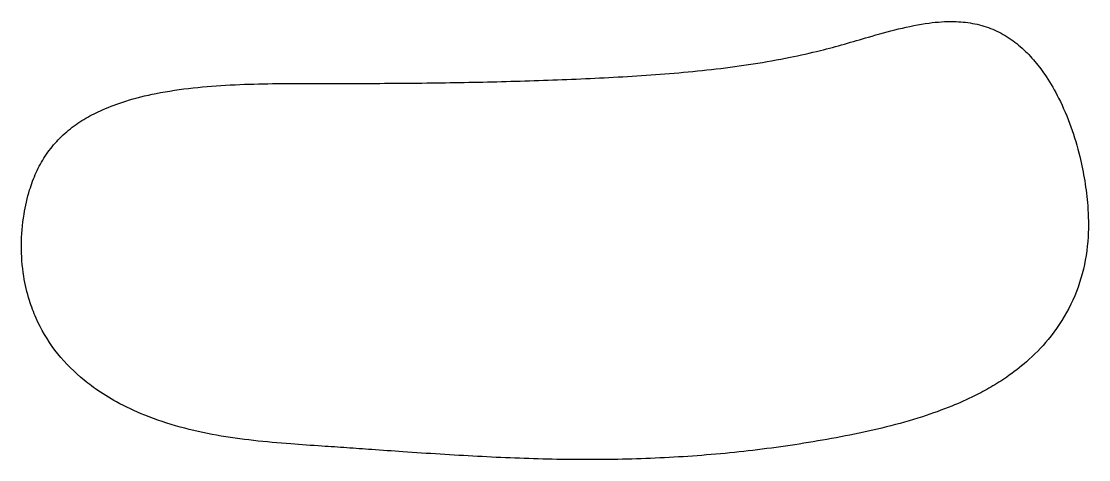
# Model space of a CAD drawing. Header units: millimetres. Extents: x 20 to 186, y 50 to 119.
import ezdxf

# ---------------------------------------------------------------- set-up
doc = ezdxf.new("R2010")
doc.units = ezdxf.units.MM
doc.layers.add('outline', color=7, linetype='Continuous')

msp = doc.modelspace()

# ---------------------------------------------------------------- linework, layer by layer
at = {"layer": 'outline'}
msp.add_open_spline([(25.59, 67.49), (26.76, 65.94), (28.77, 63.84), (32.09, 61.27), (35.38, 59.23), (39.77, 57.17), (44.98, 55.45), (50.66, 54.21), (56.4, 53.41), (61.86, 52.93), (66.69, 52.6), (70.87, 52.33), (75.05, 52.03), (79.88, 51.69), (85.34, 51.32), (91.14, 50.98), (96.93, 50.71), (102.73, 50.53), (108.54, 50.47), (114.34, 50.54), (120.14, 50.76), (125.93, 51.13), (131.71, 51.66), (137.47, 52.36), (143.21, 53.24), (148.92, 54.27), (154.59, 55.52), (159.87, 57), (164.42, 58.63), (167.96, 60.2), (170.8, 61.72), (173.53, 63.44), (176.59, 65.82), (179.98, 69.28), (183.05, 73.85), (185.15, 79.3), (185.97, 84.74), (185.9, 89.58), (185.38, 93.75), (184.55, 97.86), (183.27, 102.19), (181.51, 106.35), (179.59, 109.71), (177.66, 112.31), (175.66, 114.41), (173.36, 116.2), (170.76, 117.52), (167.95, 118.29), (164.73, 118.59), (160.86, 118.31), (156.44, 117.39), (152.09, 116.17), (148.07, 114.98), (144.03, 113.89), (139.31, 112.83), (133.91, 111.88), (128.16, 111.1), (122.38, 110.52), (116.6, 110.08), (110.8, 109.76), (105.01, 109.49), (99.21, 109.29), (93.41, 109.13), (87.6, 109.01), (81.8, 108.93), (76, 108.89), (70.19, 108.87), (64.39, 108.89), (58.59, 108.86), (52.79, 108.69), (47, 108.26), (41.57, 107.46), (36.87, 106.31), (33.23, 104.98), (30.35, 103.53), (27.94, 101.91), (25.8, 99.94), (24.01, 97.64), (22.62, 95.08), (21.49, 92.06), (20.64, 88.27), (20.25, 83.77), (20.59, 79.25), (21.47, 75.47), (22.94, 71.54), (24.42, 69.03), (25.59, 67.49)], degree=3, knots=[0, 0, 0, 0, 5.80311, 8.704665, 12.573405, 17.409329, 23.212439, 29.015549, 34.818659, 40.621769, 45.457693, 49.326433, 53.195173, 58.031098, 63.834208, 69.637317, 75.440427, 81.243537, 87.046647, 92.849757, 98.652866, 104.455976, 110.259086, 116.062196, 121.865306, 127.668415, 133.471525, 139.274635, 144.11056, 147.9793, 150.880855, 153.782409, 157.651149, 162.487074, 168.290184, 174.093294, 179.896403, 184.732328, 188.601068, 192.469808, 197.305733, 202.141658, 206.010398, 208.911952, 211.813507, 214.715062, 217.616617, 220.518172, 223.419727, 227.288467, 232.124392, 236.960316, 240.829056, 244.697796, 249.533721, 255.336831, 261.139941, 266.94305, 272.74616, 278.54927, 284.35238, 290.155489, 295.958599, 301.761709, 307.564819, 313.367929, 319.171038, 324.974148, 330.777258, 336.580368, 342.383478, 348.186587, 353.022512, 356.891252, 359.792807, 362.694362, 365.595917, 368.497472, 371.399027, 374.300581, 378.169321, 383.005246, 387.841171, 391.709911, 394.611466, 400.414575, 400.414575, 400.414575, 400.414575], dxfattribs=at)

doc.saveas('drawing.dxf')
